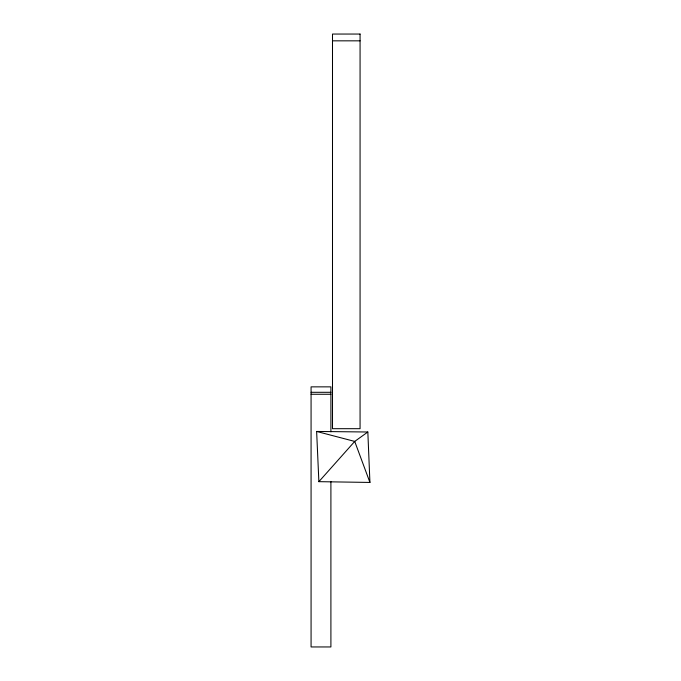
<?xml version="1.0" encoding="UTF-8"?>
<svg xmlns="http://www.w3.org/2000/svg" width="681" height="681" viewBox="0 0 681 681"><rect width="100%" height="100%" fill="white"/><g stroke="black" fill="none" stroke-linecap="round" stroke-linejoin="round"><path stroke-width="1.02" d="M318.878 481.663L354.724 441.416L367.834 432.001L369.928 482.437L318.878 481.663L316.631 431.448L367.834 432.001M332.498 40.834L360.07 40.834M311.072 392.299L330.906 392.299M311.072 394.265L330.906 394.265M316.631 431.448L354.724 441.416L369.928 482.437M330.906 431.831L330.906 386.859L311.072 386.859L311.072 646.95L330.906 646.95L330.906 481.399M360.07 34.05L332.498 34.05L332.498 428.69L360.07 428.69L360.07 34.05"/></g></svg>
